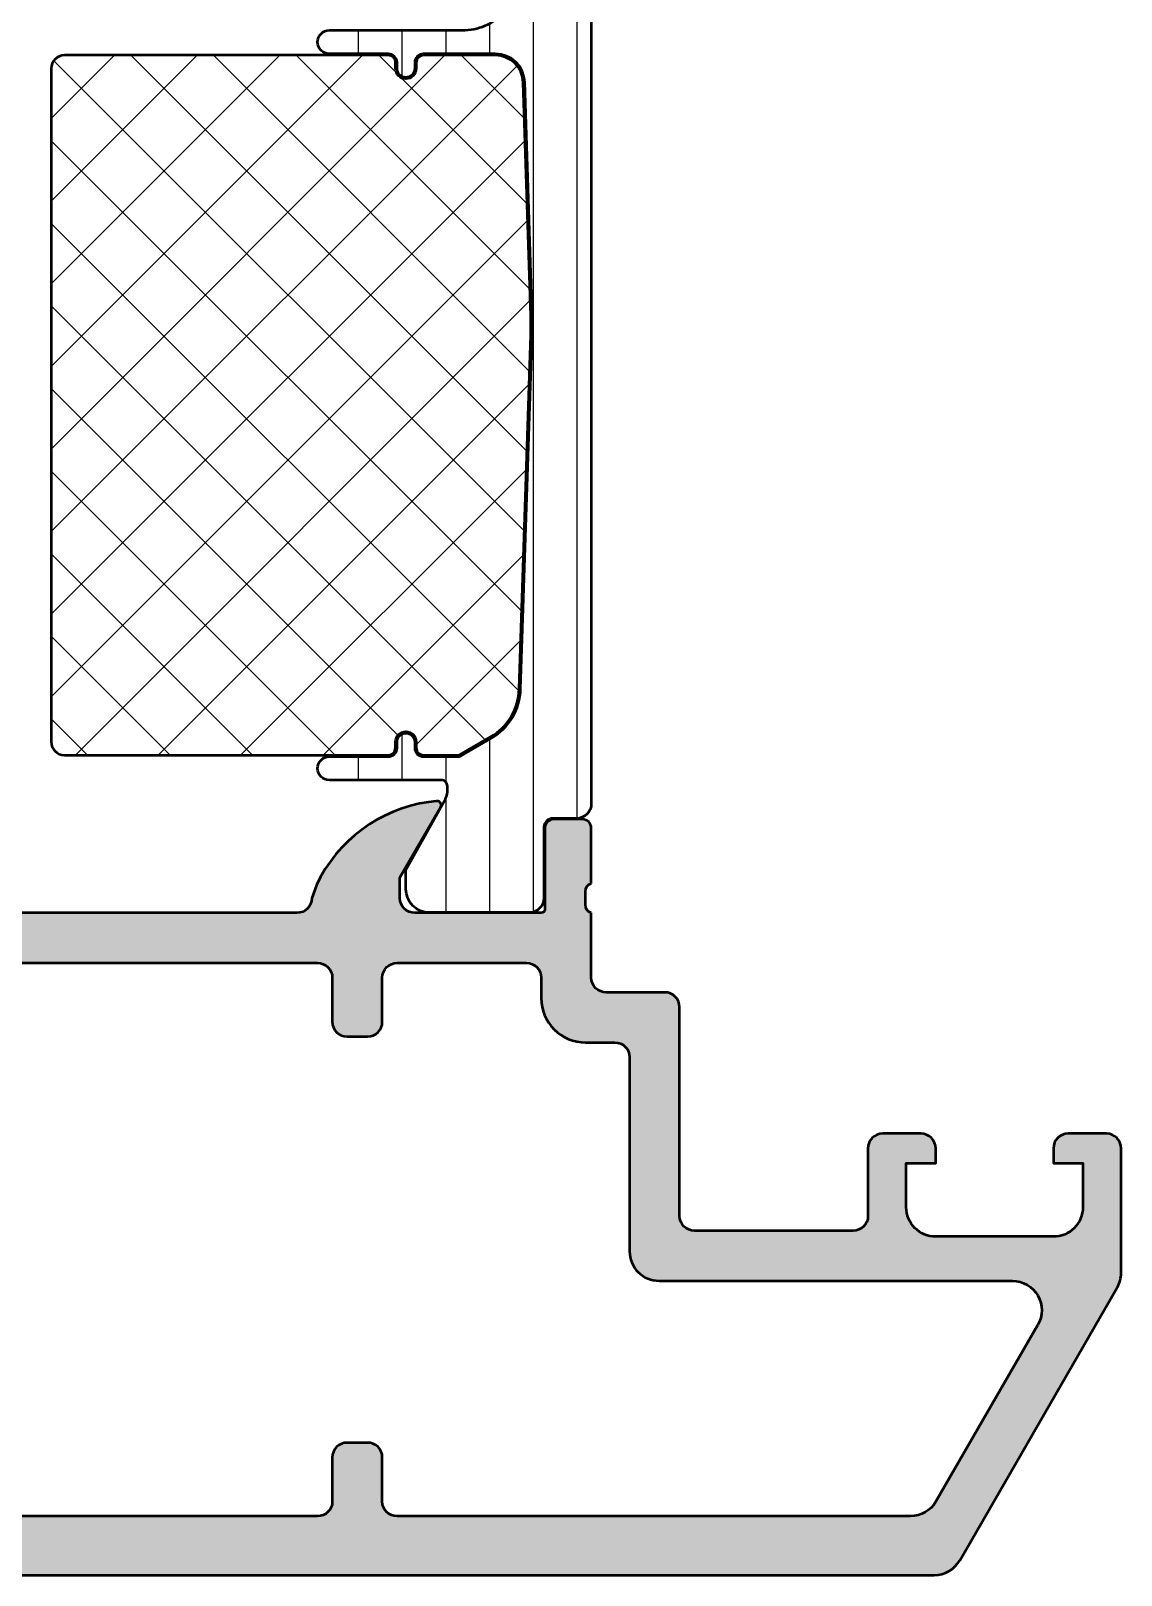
# Model space of a CAD drawing. Extents: x 0 to 69, y 0 to 85.
# Drawn here: x 32 to 69, y 0 to 52.5 of the extents above; entities that cross this region are included whole.
import ezdxf

# ---------------------------------------------------------------- set-up
doc = ezdxf.new("R2010")
doc.units = 0
for name, color, linetype, lineweight in [('0S-Alu contour', 7, 'Continuous', 50), ('0S-Alu hatch', 252, 'Continuous', 25), ('0S-Plastic contour', 254, 'Continuous', 50), ('0S-Plastic hatch', 253, 'Continuous', 25), ('0S-PT contour', 91, 'Continuous', 50), ('0S-PT hatch', 103, 'Continuous', 25)]:
    doc.layers.add(name, color=color, linetype=linetype, lineweight=lineweight)

# ---------------------------------------------------------------- blocks, each defined once
blk = doc.blocks.new('284557__861A5B4D_86E2_41D5_96D0_9F8BF4A70891___F8BD8EBE_13B5_4CE6_9C36_CA249F484F21_')
at = {"layer": '0S-Plastic hatch'}
h = blk.add_hatch(dxfattribs=at)
h.set_pattern_fill('ANSI31', color=256, scale=0.4680000000000001, angle=45, style=0)
h.set_pattern_definition([(90, (0, 0), (-1.4859, 0), [])])
edge = h.paths.add_edge_path()
edge.add_line((51.00000000000005, 58.79002845815955), (50.99999999999998, 26.20999699999966))
edge.add_ellipse((50.50000000000005, 26.20999699999965), major_axis=(-0.4999999999999361, 0), ratio=1, start_angle=89.99999999999591, end_angle=180, ccw=False)
edge.add_line((50.50000000000001, 25.70999699999972), (49.68966866953623, 25.70999699999974))
edge.add_arc((49.68966866953622, 25.40999699999974), 0.3, 89.99999999999864, 180.0079246230968)
edge.add_line((49.3896686724057, 25.40995550677039), (49.39000060076427, 23.01008188446195))
edge.add_ellipse((48.89000060554675, 23.01001272907969), major_axis=(-0.4999999999999886, 0), ratio=1, start_angle=90.0000000000008, end_angle=180.0079246230969, ccw=False)
edge.add_line((48.89000060554676, 22.5100127290797), (45.50000000000006, 22.51001272907965))
edge.add_ellipse((45.50000000000006, 23.3100127290797), major_axis=(-0.800000000000054, 0), ratio=1, start_angle=0, end_angle=89.99999999999898, ccw=False)
edge.add_line((44.70000000000001, 23.3100127290797), (44.69999999999998, 23.96001272907978))
edge.add_line((44.69999999999998, 23.96001272907978), (46.04730985350592, 26.37258356831021))
edge.add_arc((45.60999999949212, 26.61498837867966), 0.5000000005078241, 330.999999999989, 360)
edge.add_line((46.10999999999994, 26.61498837867956), (46.10999999999999, 26.81001272907977))
edge.add_arc((45.91000000000003, 26.81001272907977), 0.1999999999999602, 0, 90.00000000000813)
edge.add_line((45.91000000000001, 27.01001272907973), (42.09999999999999, 27.01001272907968))
edge.add_ellipse((42.09999999999998, 27.41001272907968), major_axis=(-0.4000000000000057, 0), ratio=1, start_angle=-89.99999999999801, end_angle=90.00000000000199, ccw=False)
edge.add_line((42.09999999999999, 27.81001272907969), (44.09999999999999, 27.81001272907972))
edge.add_arc((44.10000000000003, 28.11001272907969), 0.3000000000000043, 269.9999999999919, 360)
edge.add_line((44.40000000000003, 28.1100127290797), (44.40000000000003, 28.31001272907974))
edge.add_ellipse((44.70000000000005, 28.31001272907975), major_axis=(-0.3000000000000114, 0), ratio=1, start_angle=180, end_angle=360, ccw=False)
edge.add_line((45.00000000000006, 28.31001272907974), (45, 28.1100127290797))
edge.add_arc((45.29999999999998, 28.11001272907973), 0.2999999999999829, 180, 270.0000000000054)
edge.add_line((45.30000000000001, 27.81001272907975), (46.46410161520029, 27.81001272907975))
edge.add_arc((46.46410161520027, 28.01001272871122), 0.1999999996314743, 270.0000000000041, 300.0000000000048)
edge.add_line((46.56410161501603, 27.83680764827349), (47.6009040983069, 28.43540571210496))
edge.add_arc((46.60090426373586, 30.16745660626678), 1.99999999227721, 299.9999946553879, 358.2770022894884)
edge.add_line((48.59999999999996, 30.10732170492393), (48.99461942996393, 42.13201509160765))
edge.add_arc((38.99999999999824, 42.46001272908026), 10.00000000000177, 358.1203748410019, 361.879625158993)
edge.add_line((48.99461942996396, 42.78801036655199), (48.73684507864592, 50.722812492827))
edge.add_arc((47.7373831356495, 50.69001272907978), 1.000000000000027, 1.87962515899611, 90.0000000000016)
edge.add_line((47.73738313564948, 51.69001272907981), (45.29999999999995, 51.69001272907975))
edge.add_arc((45.29999999999995, 51.3900127290798), 0.2999999999999545, 90, 180)
edge.add_line((45, 51.3900127290798), (45, 51.19001272907976))
edge.add_ellipse((44.70000000000001, 51.19001272907974), major_axis=(-0.2999999999999829, 0), ratio=1, start_angle=0, end_angle=180, ccw=False)
edge.add_line((44.40000000000003, 51.19001272907974), (44.40000000000003, 51.39001272907974))
edge.add_arc((44.10000000000006, 51.39001272907975), 0.2999999999999687, 0, 89.99999999999729)
edge.add_line((44.10000000000008, 51.69001272907973), (42.09999999999999, 51.69001272907976))
edge.add_ellipse((42.09999999999999, 52.09001272907975), major_axis=(-0.3999999999999772, 0), ratio=1, start_angle=-89.99999999999898, end_angle=90.00000000000102, ccw=False)
edge.add_line((42.09999999999999, 52.49001272907972), (46.61213858770037, 52.49001272907967))
edge.add_arc((46.61213858770037, 54.49001272907965), 1.999999999999992, 270, 361.8796251589957)
edge.add_line((48.61106247369315, 54.55561225657407), (48.59999999999999, 54.89270375323544))
edge.add_arc((46.60090425601655, 54.83256885166039), 2.000000000000035, 1.722997710511408, 60.00000534461239)
edge.add_line((47.60090409444899, 56.56461975251037), (46.61000008078384, 57.1424918255762))
edge.add_ellipse((47.11000000000004, 58.00851727600121), major_axis=(-1.000000000000017, 0), ratio=1, start_angle=0, end_angle=60.000005344614124, ccw=False)
edge.add_line((46.11000000000002, 58.00851727600122), (46.10999999999996, 58.38503707957972))
edge.add_arc((45.60999999987839, 58.38503707957973), 0.5000000001215765, 0, 28.99999999999719)
edge.add_line((46.04730985355443, 58.62744188976182), (44.69999999999996, 61.04001272907985))
edge.add_line((44.69999999999996, 61.04001272907985), (44.69999999999998, 61.69001272907975))
edge.add_ellipse((45.49999999999993, 61.69001272907971), major_axis=(-0.7999999999999475, 0), ratio=1, start_angle=269.99999999999744, end_angle=360, ccw=False)
edge.add_line((45.49999999999997, 62.49001272907966), (48.89000061032921, 62.49001272907969))
edge.add_ellipse((48.89000061032919, 61.99001272907967), major_axis=(-0.5000000000000285, 0), ratio=1, start_angle=179.9920752627074, end_angle=269.99999999999756, ccw=False)
edge.add_line((49.39000060554661, 61.98994357270103), (49.38966867240579, 59.59006995198675))
edge.add_arc((49.68966866953622, 59.59002845815956), 0.2999999999999999, 179.9920752627072, 270)
edge.add_line((49.68966866953622, 59.29002845815957), (50.50000000000006, 59.29002845815957))
edge.add_ellipse((50.50000000000004, 58.79002845815955), major_axis=(-0.5000000000000142, 0), ratio=1, start_angle=180, end_angle=269.9999999999984, ccw=False)
at = {"layer": '0S-Plastic contour', "color": 7}
for points in [[(45.49999999999997, 62.49001272907966), (48.89000061032921, 62.49001272907969)], [(49.39000060554661, 61.98994357270103), (49.38966867240579, 59.59006995198675)], [(46.04730985355443, 58.62744188976182), (44.69999999999996, 61.04001272907985), (44.69999999999998, 61.69001272907975)], [(49.68966866953622, 59.29002845815957), (50.50000000000006, 59.29002845815957)], [(51.00000000000005, 58.79002845815955), (50.99999999999998, 26.20999699999966)], [(46.11000000000002, 58.00851727600122), (46.10999999999996, 58.38503707957972)], [(47.60090409444899, 56.56461975251037), (46.61000008078384, 57.1424918255762)], [(48.61106247369315, 54.55561225657407), (48.59999999999999, 54.89270375323544)], [(42.09999999999999, 52.49001272907972), (46.61213858770037, 52.49001272907967)], [(44.10000000000008, 51.69001272907973), (42.09999999999999, 51.69001272907976)], [(47.73738313564948, 51.69001272907981), (45.29999999999995, 51.69001272907975)], [(44.40000000000003, 51.19001272907974), (44.40000000000003, 51.39001272907974)], [(45, 51.3900127290798), (45, 51.19001272907976)], [(48.99461942996396, 42.78801036655199), (48.73684507864592, 50.722812492827)], [(48.59999999999996, 30.10732170492393), (48.99461942996393, 42.13201509160765)], [(46.56410161501603, 27.83680764827349), (47.6009040983069, 28.43540571210496)], [(42.09999999999999, 27.81001272907969), (44.09999999999999, 27.81001272907972)], [(44.40000000000003, 28.1100127290797), (44.40000000000003, 28.31001272907974)], [(45.00000000000006, 28.31001272907974), (45, 28.1100127290797)], [(45.30000000000001, 27.81001272907975), (46.46410161520029, 27.81001272907975)], [(45.91000000000001, 27.01001272907973), (42.09999999999999, 27.01001272907968)], [(46.10999999999994, 26.61498837867956), (46.10999999999999, 26.81001272907977)], [(44.70000000000001, 23.3100127290797), (44.69999999999998, 23.96001272907978), (46.04730985350592, 26.37258356831021)], [(49.3896686724057, 25.40995550677039), (49.39000060076427, 23.01008188446195)], [(50.50000000000001, 25.70999699999972), (49.68966866953623, 25.70999699999974)], [(48.89000060554676, 22.5100127290797), (45.50000000000006, 22.51001272907965)]]:
    blk.add_lwpolyline(points, dxfattribs=at)
at = {"layer": '0S-Plastic contour', "color": 7, "extrusion": (0, 0, -1)}
for centre, radius, start, end in [((-45.49999999999993, 61.69001272907971), 0.7999999999999475, 0, 90.00000000000254), ((-48.89000061032919, 61.99001272907967), 0.5000000000000285, 90.00000000000244, 180.0079247372927), ((-50.50000000000004, 58.79002845815955), 0.5000000000000142, 90.0000000000016, 180), ((-47.11000000000004, 58.00851727600121), 1.000000000000017, 299.999994655386, 0), ((-42.09999999999999, 52.09001272907975), 0.3999999999999772, 269.999999999999, 89.99999999999898), ((-44.70000000000001, 51.19001272907974), 0.2999999999999829, 180, 0), ((-44.70000000000005, 28.31001272907975), 0.3000000000000114, 0, 180), ((-42.09999999999998, 27.41001272907968), 0.4000000000000057, 269.999999999998, 89.99999999999797), ((-50.50000000000005, 26.20999699999965), 0.4999999999999361, 180, 270.0000000000041), ((-45.50000000000006, 23.3100127290797), 0.800000000000054, 270.000000000001, 0), ((-48.89000060554675, 23.01001272907969), 0.4999999999999886, 179.9920753769031, 269.9999999999992)]:
    blk.add_arc(centre, radius, start, end, dxfattribs=at)
at = {"layer": '0S-Plastic contour', "color": 7}
for centre, radius, start, end in [((49.68966866953622, 59.59002845815956), 0.2999999999999999, 179.9920752627072, 270), ((45.60999999987839, 58.38503707957973), 0.5000000001215765, 0, 28.99999999999719), ((46.60090425601655, 54.83256885166039), 2.000000000000035, 1.722997710511408, 60.00000534461239), ((46.61213858770037, 54.49001272907965), 1.999999999999992, 270, 1.879625158995722), ((44.10000000000006, 51.39001272907975), 0.2999999999999687, 0, 89.99999999999729), ((45.29999999999995, 51.3900127290798), 0.2999999999999545, 90, 180), ((47.7373831356495, 50.69001272907978), 1.000000000000027, 1.87962515899611, 90.0000000000016), ((38.99999999999824, 42.46001272908026), 10.00000000000177, 358.1203748410019, 1.879625158993007), ((46.60090426373586, 30.16745660626678), 1.99999999227721, 299.9999946553879, 358.2770022894884), ((44.10000000000003, 28.11001272907969), 0.3000000000000043, 269.9999999999919, 0), ((45.29999999999998, 28.11001272907973), 0.2999999999999829, 180, 270.0000000000054), ((46.46410161520027, 28.01001272871122), 0.1999999996314743, 270.0000000000041, 300.0000000000048), ((45.91000000000003, 26.81001272907977), 0.1999999999999602, 0, 90.00000000000813), ((45.60999999949212, 26.61498837867966), 0.5000000005078241, 330.999999999989, 0), ((49.68966866953622, 25.40999699999974), 0.3, 89.99999999999864, 180.0079246230968)]:
    blk.add_arc(centre, radius, start, end, dxfattribs=at)
blk = doc.blocks.new('371210__45908ACD_033E_4DC7_AEDE_F79769366445_')
at = {"layer": '0S-PT hatch'}
h = blk.add_hatch(dxfattribs=at)
h.set_pattern_fill('ANSI37', color=256, scale=0.625, angle=90, style=0)
h.set_pattern_definition([(135, (0, 0), (-1.403165018917055, -1.403165018917055), []), (225, (0, 0), (1.403165018917055, -1.403165018917055), [])])
edge = h.paths.add_edge_path()
edge.add_line((32.65000000000005, 51.19001272907974), (32.65000000000002, 28.31001272907973))
edge.add_arc((33.10000000000001, 28.31001272907973), 0.4499999999999851, 180, 270)
edge.add_line((33.10000000000001, 27.86001272907975), (44.10000000000001, 27.86001272907969))
edge.add_arc((44.09999999999998, 28.11001272907969), 0.25, 270.0000000000081, 360)
edge.add_line((44.34999999999997, 28.11001272907961), (44.35000000000006, 28.31001272907986))
edge.add_ellipse((44.70000000000005, 28.31001272907975), major_axis=(-0.3499999999999943, 0), ratio=1, start_angle=180, end_angle=360, ccw=False)
edge.add_line((45.05000000000005, 28.31001272907965), (45.04999999999999, 28.11001272907981))
edge.add_arc((45.3, 28.11001272907974), 0.2499999999999964, 180, 270)
edge.add_line((45.3, 27.86001272907975), (46.4641016152003, 27.86001272907974))
edge.add_arc((46.46410161520029, 28.01001272871113), 0.1499999996313824, 270.0000000000027, 299.9999946536912)
edge.add_line((46.53910160289457, 27.88010891146439), (47.5759041022961, 28.47870698459736))
edge.add_arc((46.60090426373588, 30.16745660626678), 1.949999992277199, 299.9999946536919, 358.2789976253311)
edge.add_line((48.550024647072, 30.10889295589623), (48.94464633281412, 42.13365507979537))
edge.add_arc((38.99974807872432, 42.4600127707125), 9.9502517870966, 358.1204221813703, 361.8796724993654)
edge.add_line((48.94464579349754, 42.78638689547983), (48.68687198149591, 50.72117250464574))
edge.add_arc((47.7373831356495, 50.69001272907978), 0.9500000000000383, 1.879625159364398, 90.00000000000216)
edge.add_line((47.73738313564947, 51.64001272907982), (45.29999999999993, 51.64001272907974))
edge.add_arc((45.29999999999993, 51.39001272907981), 0.249999999999936, 90, 180)
edge.add_line((45.04999999999999, 51.39001272907981), (45.04999999999999, 51.19001272907975))
edge.add_ellipse((44.70000000000001, 51.19001272907975), major_axis=(-0.3499999999999801, 0), ratio=1, start_angle=0, end_angle=180, ccw=False)
edge.add_line((44.35000000000004, 51.19001272907975), (44.35000000000004, 51.39001272907975))
edge.add_arc((44.10000000000008, 51.39001272907976), 0.2499999999999574, 0, 90.0000000000016)
edge.add_line((44.10000000000007, 51.64001272907972), (33.10000000000007, 51.64001272907976))
edge.add_arc((33.10000000000007, 51.19001272907974), 0.4500000000000171, 90, 180)
at = {"layer": '0S-PT contour', "color": 7}
for points in [[(44.10000000000007, 51.64001272907972), (33.10000000000007, 51.64001272907976)], [(47.73738313564947, 51.64001272907982), (45.29999999999993, 51.64001272907974)], [(32.65000000000005, 51.19001272907974), (32.65000000000002, 28.31001272907973)], [(44.35000000000004, 51.19001272907975), (44.35000000000004, 51.39001272907975)], [(45.04999999999999, 51.39001272907981), (45.04999999999999, 51.19001272907975)], [(48.94464579349754, 42.78638689547983), (48.68687198149591, 50.72117250464574)], [(48.550024647072, 30.10889295589623), (48.94464633281412, 42.13365507979537)], [(46.53910160289457, 27.88010891146439), (47.5759041022961, 28.47870698459736)], [(33.10000000000001, 27.86001272907975), (44.10000000000001, 27.86001272907969)], [(44.34999999999997, 28.11001272907961), (44.35000000000006, 28.31001272907986)], [(45.05000000000005, 28.31001272907965), (45.04999999999999, 28.11001272907981)], [(45.3, 27.86001272907975), (46.4641016152003, 27.86001272907974)]]:
    blk.add_lwpolyline(points, dxfattribs=at)
for centre, radius, start, end in [((33.10000000000007, 51.19001272907974), 0.4500000000000171, 90, 180), ((44.10000000000008, 51.39001272907976), 0.2499999999999574, 0, 90.0000000000016), ((45.29999999999993, 51.39001272907981), 0.249999999999936, 90, 180), ((47.7373831356495, 50.69001272907978), 0.9500000000000383, 1.879625159364398, 90.00000000000216), ((38.99974807872432, 42.4600127707125), 9.9502517870966, 358.1204221813703, 1.879672499365401), ((46.60090426373588, 30.16745660626678), 1.949999992277199, 299.9999946536919, 358.2789976253311), ((33.10000000000001, 28.31001272907973), 0.4499999999999851, 180, 270), ((44.09999999999998, 28.11001272907969), 0.25, 270.0000000000081, 0), ((45.3, 28.11001272907974), 0.2499999999999964, 180, 270), ((46.46410161520029, 28.01001272871113), 0.1499999996313824, 270.0000000000027, 299.9999946536912)]:
    blk.add_arc(centre, radius, start, end, dxfattribs=at)
at = {"layer": '0S-PT contour', "color": 7, "extrusion": (0, 0, -1)}
for centre, radius, start, end in [((-44.70000000000001, 51.19001272907975), 0.3499999999999801, 180, 0), ((-44.70000000000005, 28.31001272907975), 0.3499999999999943, 0, 180)]:
    blk.add_arc(centre, radius, start, end, dxfattribs=at)
blk = doc.blocks.new('398300__4C3A2781_FCF4_497C_8B1B_8A75081632DB_')
at = {"layer": '0S-Alu hatch'}
h = blk.add_hatch(color=256, dxfattribs=at)
edge = h.paths.add_edge_path()
edge.add_line((0.1999702453614987, 22.49999999999995), (0.1999702453611008, 11.10002365112257))
edge.add_arc((0.7000122070308247, 11.10002365112265), 0.500041961669723, 180, 270.0000000000227)
edge.add_line((0.7000122070310227, 10.59998168945293), (6.000017144357573, 10.59998168945299))
edge.add_ellipse((6.00002276570998, 9.600021599520653), major_axis=(-0.9999600899481356, 0), ratio=1, start_angle=179.9996779066076, end_angle=270.0003220926228, ccw=False)
edge.add_line((6.999982855642315, 9.60001597816839), (7.000017144357684, 2.799992370605508))
edge.add_ellipse((5.999997319788009, 2.800019824750012), major_axis=(-1.000019824946532, 0), ratio=1, start_angle=90.00113584165513, end_angle=179.9984270247563, ccw=False)
edge.add_line((6.000017144357684, 1.799999999999982), (2.700012207031192, 1.800000000000011))
edge.add_ellipse((2.699981135668842, 2.799968928637602), major_axis=(-0.9999689291203209, 0), ratio=1, start_angle=-0.001780313160793412, end_angle=90.00178031324259, ccw=False)
edge.add_line((1.70001220703125, 2.800000000000011), (1.700012207031022, 4.500000000000057))
edge.add_line((1.700012207031022, 4.500000000000057), (1.100006103515568, 4.500000000000057))
edge.add_line((1.100006103515568, 4.500000000000057), (0, 3.399993896484603))
edge.add_line((0, 3.399993896484603), (0, 0))
edge.add_line((0, 0), (62.64898681640605, 8.53e-14))
edge.add_arc((62.64724314394209, 1.003395307265588), 1.003396822317119, 270.099566912212, 329.9020425270514)
edge.add_line((63.51535126860962, 0.5002119739542402), (68.86598624847531, 9.768720286931538))
edge.add_arc((67.99993896484384, 10.26868238800907), 0.9999999999996589, 330.002507340842, 360)
edge.add_line((68.9999389648435, 10.2686823880095), (68.9999389648435, 14.50000000000022))
edge.add_arc((68.49995304074046, 14.50001407790407), 0.4999859243012236, 359.9983867455008, 449.9946187137111)
edge.add_line((68.50000000000026, 15.00000000000006), (67.19995117187491, 15.00000000000005))
edge.add_arc((67.1999880706639, 14.49996310121111), 0.500036900150369, 90.00422797773452, 179.9957720223886)
edge.add_line((66.69995117187496, 14.50000000000027), (66.69995117187497, 14.00000000000005))
edge.add_line((66.69995117187497, 14.00000000000005), (67.69995117187497, 14.00000000000005))
edge.add_line((67.69995117187497, 14.00000000000005), (67.69995117187474, 12.49999999999987))
edge.add_ellipse((66.70002533543206, 12.49992583644274), major_axis=(-0.9999258391930055, 0), ratio=1, start_angle=89.9957504260401, end_angle=180.0042495739118, ccw=False)
edge.add_line((66.69995117187516, 11.50000000000005), (62.69998168945315, 11.50000000000005))
edge.add_ellipse((62.69997606790801, 12.49999437845491), major_axis=(-0.999994378470655, 0), ratio=1, start_angle=-0.0003220922610012167, end_angle=90.00032209262167, ccw=False)
edge.add_line((61.69998168945316, 12.50000000000005), (61.69998168945316, 14.00000000000005))
edge.add_line((61.69998168945316, 14.00000000000005), (62.69998168945315, 14.00000000000005))
edge.add_line((62.69998168945315, 14.00000000000005), (62.69998168945315, 14.50000000000006))
edge.add_arc((62.1999920095636, 14.50001032011056), 0.4999896799960625, 359.9988173780283, 450.0011826219679)
edge.add_line((62.19998168945304, 15.00000000000011), (60.89996337890602, 15.00000000000006))
edge.add_arc((60.89999305887721, 14.49997032002903), 0.5000296808518768, 90.00340087229034, 179.9965991277354)
edge.add_line((60.39996337890618, 14.50000000000017), (60.3999633789062, 12.1999998092653))
edge.add_ellipse((59.89994932998146, 12.20001385818993), major_axis=(-0.5000140491221068, 0), ratio=1, start_angle=90.00160984294769, end_angle=179.9983901568687, ccw=False)
edge.add_line((59.89996337890613, 11.69999980926519), (54.5, 11.69999980926519))
edge.add_ellipse((54.49997693661772, 12.19997674588291), major_axis=(-0.499976937149661, 0), ratio=1, start_angle=-0.0026429908801901547, end_angle=90.00264299084262, ccw=False)
edge.add_line((54, 12.1999998092653), (53.99995422363236, 19.30000000000012))
edge.add_arc((53.49996948218862, 19.30001525832363), 0.4999847416765526, 359.9982514715724, 450.0000000005569)
edge.add_line((53.49996948218376, 19.80000000000018), (51.49996185302211, 19.80000000000001))
edge.add_ellipse((51.49994659493654, 20.29998474173506), major_axis=(-0.499984741967868, 0), ratio=1, start_angle=0.0008742896432067937, end_angle=90.0017485011706, ccw=False)
edge.add_line((50.99996185302689, 20.29997711235069), (50.99992752301108, 22.49999999999973))
edge.add_ellipse((51.07876396955412, 22.76752059199285), major_axis=(-0.278895056327431, 0), ratio=1, start_angle=-1.16458937409692, end_angle=73.58012358050757, ccw=False)
edge.add_line((50.79992652301108, 22.77318899999122), (50.79992652301108, 23.22678299999123))
edge.add_ellipse((51.07879461865424, 23.2324436594683), major_axis=(-0.2789255417371366, 0), ratio=1, start_angle=-73.575405444647, end_angle=1.1628700728896888, ccw=False)
edge.add_line((50.99992752301108, 23.49998699999123), (50.99992752301108, 25.37999799999973))
edge.add_arc((50.69992752301107, 25.37999799999974), 0.3000000000000043, 0, 89.99999999999864)
edge.add_line((50.69992752301108, 25.67999799999975), (49.71995320396828, 25.67999799999974))
edge.add_arc((49.71995320396828, 25.37999799999973), 0.3000000000000043, 90, 180)
edge.add_line((49.41995320396828, 25.37999799999973), (49.41995320396829, 22.61999999999975))
edge.add_ellipse((49.29995320396828, 22.61999999999976), major_axis=(-0.1200000000000116, 0), ratio=1, start_angle=90.00000000001017, end_angle=180, ccw=False)
edge.add_line((49.29995320396829, 22.49999999999975), (44.99993515240567, 22.50000000000011))
edge.add_ellipse((44.99992483229492, 22.99998967988937), major_axis=(-0.4999896799957605, 0), ratio=1, start_angle=-0.0011826219716795094, end_angle=90.00118262198919, ccw=False)
edge.add_line((44.49993515240566, 22.9999999999996), (44.49993515240543, 23.69999694824316))
edge.add_line((44.49993515240543, 23.69999694824316), (45.88817978131186, 26.10452270507796))
edge.add_arc((45.76121506825017, 26.16120419576161), 0.1390425465422557, 335.9423438027896, 446.6072913620088)
edge.add_line((45.76944351422219, 26.30000305175776), (45.72911453472714, 26.29452514648405))
edge.add_line((45.72911453472714, 26.29452514648405), (45.46851730572563, 26.26844787597656))
edge.add_arc((46.1889728251756, 21.32077348803884), 4.999853798318588, 98.28489453358927, 154.8580559001039)
edge.add_line((41.66281509625362, 23.44502258300879), (41.49991533273305, 22.99994584844728))
edge.add_ellipse((40.99990082508749, 23.0000145102649), major_axis=(-0.500014512359868, 0), ratio=1, start_angle=90.00524486563597, end_angle=179.9921321636179, ccw=False)
edge.add_line((40.99994659650298, 22.5), (10.19995117186948, 22.50000000000006))
edge.add_ellipse((10.19999694328469, 23.00001451026423), major_axis=(-0.5000145123591341, 0), ratio=1, start_angle=0.007867836382104088, end_angle=89.99475513439631, ccw=False)
edge.add_line((9.699982435639868, 22.99994584844652), (9.537082672119087, 23.44502258300786))
edge.add_arc((5.010924943195345, 21.32077348803708), 4.999853798320538, 25.14194409989618, 81.71510546641092)
edge.add_line((5.731380462645573, 26.26844787597673), (5.470783233642563, 26.29452514648438))
edge.add_line((5.470783233642563, 26.29452514648438), (5.430454254149939, 26.30000305175787))
edge.add_arc((5.438682700121922, 26.16120419576176), 0.1390425465422096, 93.39270863797876, 204.0576561971927)
edge.add_line((5.311717987060263, 26.10452270507818), (6.699962615966511, 23.69999694824224))
edge.add_line((6.699962615966511, 23.69999694824224), (6.699962615966114, 22.99999999999983))
edge.add_ellipse((6.199972936077101, 22.99998967988907), major_axis=(-0.4999896799955198, 0), ratio=1, start_angle=89.99881737808079, end_angle=180.0011826222799, ccw=False)
edge.add_line((6.199962615966965, 22.50000000000006), (1.899944564404282, 22.49999999999995))
edge.add_ellipse((1.899944564404284, 22.61999999999995), major_axis=(-0.1199999999999974, 0), ratio=1, start_angle=0, end_angle=89.99999999999949, ccw=False)
edge.add_line((1.779944564404285, 22.61999999999995), (1.779944564404285, 25.37999799999994))
edge.add_arc((1.479944564404281, 25.37999799999994), 0.3000000000000043, 0, 90.00000000000067)
edge.add_line((1.479944564404277, 25.67999799999994), (0.4999702453614981, 25.67999799999994))
edge.add_arc((0.4999702453615022, 25.37999799999994), 0.3000000000000036, 90.00000000000081, 180)
edge.add_line((0.1999702453614986, 25.37999799999994), (0.1999702453614986, 23.49998699999142))
edge.add_ellipse((0.1211031497183268, 23.23244365946848), major_axis=(-0.2789255417371554, 0), ratio=1, start_angle=178.8371299271139, end_angle=253.5754054446448, ccw=False)
edge.add_line((0.3999712453614989, 23.22678299999142), (0.3999712453614989, 22.77318899999143))
edge.add_ellipse((0.1211337988184583, 22.76752059199306), major_axis=(-0.2788950563274277, 0), ratio=1, start_angle=106.4198764194918, end_angle=181.1645893740976, ccw=False)
edge = h.paths.add_edge_path()
edge.add_ellipse((2.399999999999714, 20.2999969482423), major_axis=(-0.4999999999999645, 0), ratio=1, start_angle=269.9999999999959, end_angle=360, ccw=False)
edge.add_line((2.399999999999749, 20.79999694824227), (41.69995880126933, 20.79999694824221))
edge.add_ellipse((41.69996244062573, 20.30000058759845), major_axis=(-0.4999963606570083, 0), ratio=1, start_angle=179.9995829571355, end_angle=270.00041704256006, ccw=False)
edge.add_line((42.1999588012695, 20.29999694824181), (42.1999588012695, 18.7999969482525))
edge.add_arc((42.69997406151365, 18.80001220586705), 0.5000152604769342, 180.0017483404038, 269.9938803366829)
edge.add_line((42.69992065574681, 18.29999694824221), (43.39995880126403, 18.29999694824226))
edge.add_arc((43.39998932117584, 18.79996643211927), 0.4999694848085277, 269.996502462266, 360.0078688581631)
edge.add_line((43.89995880126926, 18.80003509666983), (43.8999588012692, 20.29999694823164))
edge.add_ellipse((44.39995880154034, 20.29999694824228), major_axis=(-0.5000000002711359, 0), ratio=1, start_angle=269.9982514721911, end_angle=360, ccw=False)
edge.add_line((44.39997406032401, 20.79999694828058), (48.7999588012641, 20.79999694771835))
edge.add_ellipse((48.79998168980189, 20.30001983584351), major_axis=(-0.4999771123987458, 0), ratio=1, start_angle=179.9965027830656, end_angle=270.00262295329657, ccw=False)
edge.add_line((49.29995880126927, 20.29998931826532), (49.29995880126904, 19.59999694821104))
edge.add_arc((50.79995117218517, 19.59998931869275), 1.499992370935536, 179.9997085728981, 270.0014571138407)
edge.add_line((50.7999893191423, 18.09999694824228), (51.79996219046779, 18.09996304042585))
edge.add_ellipse((51.7999774496241, 17.59998168901351), major_axis=(-0.4999813516451902, 0), ratio=1, start_angle=179.9965028364244, end_angle=270.0017486357292, ccw=False)
edge.add_line((52.29995880033794, 17.59995117164237), (52.30001220703122, 10.9999967575076))
edge.add_arc((53.299496535649, 10.99948111010288), 0.9994844616324956, 179.9704403395422, 270.0295596604423)
edge.add_line((53.30001218305347, 9.999996781485095), (65.30459711213271, 9.999999659914298))
edge.add_ellipse((65.30459735191019, 8.999999659914305), major_axis=(-1.000000000000022, 0), ratio=1, start_angle=150.0025073408125, end_angle=270.0000137382375, ccw=False)
edge.add_line((66.1706446355417, 8.50003755883614), (62.70689329870904, 2.500037898921845))
edge.add_ellipse((61.84084601507753, 3.000000000000015), major_axis=(-1.000000000000015, 0), ratio=1, start_angle=89.9999999999992, end_angle=150.0025073408117, ccw=False)
edge.add_line((61.84084601507752, 2), (44.3999816894528, 2.000000000000056))
edge.add_ellipse((44.39996880787682, 2.499987118423796), major_axis=(-0.4999871185896786, 0), ratio=1, start_angle=-0.0014761580922026951, end_angle=90.001476157904, ccw=False)
edge.add_line((43.89998168945308, 2.500000000000056), (43.89998168945308, 4.000000000000056))
edge.add_arc((43.39999712610975, 4.000015436656724), 0.4999845635816302, 359.9982310347787, 450.0017689651636)
edge.add_line((43.39998168945311, 4.500000000000056), (42.69998168945287, 4.500000000000085))
edge.add_arc((42.69996625279635, 4.000015436656852), 0.4999845635815307, 89.99823103485097, 180.0017689652214)
edge.add_line((42.19998168945312, 4.000000000000056), (42.19998168945292, 2.499999999999715))
edge.add_ellipse((41.6999789478941, 2.499995112180785), major_axis=(-0.5000027415827195, 0), ratio=1, start_angle=90.00031415777153, end_angle=180.0005601002396, ccw=False)
edge.add_line((41.69998168945286, 1.999992370605582), (9.200007267642206, 2.000000000000056))
edge.add_ellipse((9.20003140831816, 2.500043214118598), major_axis=(-0.5000432147012633, 0), ratio=1, start_angle=0.0027660786490741884, end_angle=89.99723392137588, ccw=False)
edge.add_line((8.69998819419962, 2.500019073442899), (8.700007267642064, 10.79998168945309))
edge.add_arc((7.200007267642135, 10.79998168945302), 1.499999999999928, 0, 90.00000000000273)
edge.add_line((7.200007267642064, 12.29998168945295), (2.399999999999749, 12.29998168945298))
edge.add_ellipse((2.399999999999806, 12.79998168945303), major_axis=(-0.500000000000057, 0), ratio=1, start_angle=0, end_angle=89.99999999999352, ccw=False)
edge.add_line((1.899999999999749, 12.79998168945309), (1.899999999999749, 20.2999969482423))
at = {"layer": '0S-Alu contour', "color": 7}
for points in [[(5.731380462645573, 26.26844787597673), (5.470783233642563, 26.29452514648438), (5.430454254149939, 26.30000305175787)], [(45.76944351422219, 26.30000305175776), (45.72911453472714, 26.29452514648405), (45.46851730572563, 26.26844787597656)], [(5.311717987060263, 26.10452270507818), (6.699962615966511, 23.69999694824224), (6.699962615966114, 22.99999999999983)], [(44.49993515240566, 22.9999999999996), (44.49993515240543, 23.69999694824316), (45.88817978131186, 26.10452270507796)], [(0.1999702453614986, 25.37999799999994), (0.1999702453614986, 23.49998699999142)], [(1.479944564404277, 25.67999799999994), (0.499970245361498, 25.67999799999994)], [(1.779944564404285, 22.61999999999995), (1.779944564404285, 25.37999799999994)], [(49.41995320396828, 25.37999799999973), (49.41995320396829, 22.61999999999975)], [(50.69992752301108, 25.67999799999975), (49.71995320396828, 25.67999799999974)], [(50.99992752301108, 23.49998699999123), (50.99992752301108, 25.37999799999973)], [(0.3999712453614989, 23.22678299999142), (0.3999712453614989, 22.77318899999143)], [(9.699982435639868, 22.99994584844652), (9.537082672119087, 23.44502258300786)], [(41.66281509625362, 23.44502258300879), (41.49991533273305, 22.99994584844728)], [(50.79992652301108, 22.77318899999122), (50.79992652301108, 23.22678299999123)], [(0.1999702453614987, 22.49999999999995), (0.1999702453611008, 11.10002365112257)], [(6.199962615966965, 22.50000000000006), (1.899944564404283, 22.49999999999995)], [(40.99994659650298, 22.5), (10.19995117186948, 22.50000000000006)], [(49.29995320396829, 22.49999999999975), (44.99993515240567, 22.50000000000011)], [(50.99996185302689, 20.29997711235069), (50.99992752301108, 22.49999999999973)], [(2.399999999999749, 20.79999694824227), (41.69995880126933, 20.79999694824221)], [(44.39997406032401, 20.79999694828058), (48.7999588012641, 20.79999694771835)], [(1.899999999999749, 12.79998168945309), (1.899999999999749, 20.2999969482423)], [(42.1999588012695, 20.29999694824181), (42.1999588012695, 18.7999969482525)], [(43.89995880126926, 18.80003509666983), (43.8999588012692, 20.29999694823164)], [(49.29995880126927, 20.29998931826532), (49.29995880126904, 19.59999694821104)], [(53.49996948218376, 19.80000000000018), (51.49996185302211, 19.80000000000001)], [(54, 12.1999998092653), (53.99995422363236, 19.30000000000012)], [(42.69992065574681, 18.29999694824221), (43.39995880126403, 18.29999694824226)], [(50.7999893191423, 18.09999694824228), (51.79996219046779, 18.09996304042585)], [(52.29995880033794, 17.59995117164237), (52.30001220703122, 10.9999967575076)], [(62.19998168945304, 15.00000000000011), (60.89996337890602, 15.00000000000006)], [(68.50000000000026, 15.00000000000006), (67.19995117187491, 15.00000000000005)], [(60.39996337890618, 14.50000000000017), (60.3999633789062, 12.1999998092653)], [(61.69998168945316, 12.50000000000005), (61.69998168945316, 14.00000000000005), (62.69998168945315, 14.00000000000005), (62.69998168945315, 14.50000000000006)], [(66.69995117187496, 14.50000000000027), (66.69995117187497, 14.00000000000005), (67.69995117187497, 14.00000000000005), (67.69995117187474, 12.49999999999987)], [(68.9999389648435, 10.2686823880095), (68.9999389648435, 14.50000000000022)], [(7.200007267642064, 12.29998168945295), (2.399999999999749, 12.29998168945298)], [(59.89996337890613, 11.69999980926519), (54.5, 11.69999980926519)], [(66.69995117187516, 11.50000000000005), (62.69998168945315, 11.50000000000005)], [(0.7000122070310227, 10.59998168945293), (6.000017144357573, 10.59998168945299)], [(8.69998819419962, 2.500019073442899), (8.700007267642064, 10.79998168945309)], [(53.30001218305347, 9.999996781485095), (65.30459711213271, 9.999999659914298)], [(6.999982855642315, 9.60001597816839), (7.000017144357684, 2.799992370605508)], [(63.51535126860962, 0.5002119739542402), (68.86598624847531, 9.768720286931538)], [(66.1706446355417, 8.50003755883614), (62.70689329870904, 2.500037898921845)], [(1.70001220703125, 2.800000000000011), (1.700012207031022, 4.500000000000057), (1.100006103515568, 4.500000000000057), (0, 3.399993896484603), (0, 0), (62.64898681640605, 8.53e-14)], [(43.39998168945311, 4.500000000000056), (42.69998168945287, 4.500000000000085)], [(42.19998168945312, 4.000000000000056), (42.19998168945292, 2.499999999999715)], [(43.89998168945308, 2.500000000000056), (43.89998168945308, 4.000000000000056)], [(6.000017144357684, 1.799999999999982), (2.700012207031192, 1.800000000000011)], [(41.69998168945286, 1.999992370605582), (9.200007267642206, 2.000000000000056)], [(61.84084601507752, 2), (44.3999816894528, 2.000000000000056)]]:
    blk.add_lwpolyline(points, dxfattribs=at)
for centre, radius, start, end in [((5.438682700121922, 26.16120419576176), 0.1390425465422096, 93.39270863797876, 204.0576561971927), ((5.010924943195345, 21.32077348803708), 4.999853798320538, 25.14194409989618, 81.71510546641092), ((46.1889728251756, 21.32077348803884), 4.999853798318588, 98.28489453358927, 154.8580559001039), ((45.76121506825017, 26.16120419576161), 0.1390425465422557, 335.9423438027896, 86.60729136200887), ((0.4999702453615022, 25.37999799999994), 0.3000000000000036, 90.00000000000081, 180), ((1.479944564404281, 25.37999799999994), 0.3000000000000043, 0, 90.00000000000067), ((49.71995320396828, 25.37999799999973), 0.3000000000000043, 90, 180), ((50.69992752301107, 25.37999799999974), 0.3000000000000043, 0, 89.99999999999864), ((50.79995117218517, 19.59998931869275), 1.499992370935536, 179.9997085728981, 270.0014571138407), ((53.49996948218862, 19.30001525832363), 0.4999847416765526, 359.9982514715724, 90.00000000055695), ((42.69997406151365, 18.80001220586705), 0.5000152604769342, 180.0017483404038, 269.9938803366829), ((43.39998932117584, 18.79996643211927), 0.4999694848085277, 269.996502462266, 0.0078688581630597), ((60.89999305887721, 14.49997032002903), 0.5000296808518768, 90.00340087229034, 179.9965991277354), ((62.1999920095636, 14.50001032011056), 0.4999896799960625, 359.9988173780283, 90.00118262196798), ((67.1999880706639, 14.49996310121111), 0.500036900150369, 90.00422797773452, 179.9957720223886), ((68.49995304074046, 14.50001407790407), 0.4999859243012236, 359.9983867455008, 89.9946187137112), ((7.200007267642135, 10.79998168945302), 1.499999999999928, 0, 90.00000000000273), ((0.7000122070308247, 11.10002365112265), 0.500041961669723, 180, 270.0000000000227), ((53.299496535649, 10.99948111010288), 0.9994844616324956, 179.9704403395422, 270.0295596604423), ((67.99993896484384, 10.26868238800907), 0.9999999999996589, 330.002507340842, 0), ((42.69996625279635, 4.000015436656852), 0.4999845635815307, 89.99823103485097, 180.0017689652214), ((43.39999712610975, 4.000015436656724), 0.4999845635816302, 359.9982310347787, 90.0017689651637), ((62.64724314394209, 1.003395307265588), 1.003396822317119, 270.099566912212, 329.9020425270514)]:
    blk.add_arc(centre, radius, start, end, dxfattribs=at)
at = {"layer": '0S-Alu contour', "color": 7, "extrusion": (0, 0, -1)}
for centre, radius, start, end in [((-0.1211031497183268, 23.23244365946848), 0.2789255417371554, 106.4245945553552, 181.1628700728862), ((-51.07879461865424, 23.2324436594683), 0.2789255417371366, 358.8371299271103, 73.5754054446471), ((-0.1211337988184583, 22.76752059199306), 0.2788950563274277, 178.8354106259024, 253.5801235805082), ((-1.899944564404284, 22.61999999999995), 0.1199999999999974, 270.0000000000005, 0), ((-6.199972936077101, 22.99998967988907), 0.4999896799955198, 179.9988173777201, 270.0011826219192), ((-10.19999694328469, 23.00001451026423), 0.5000145123591341, 270.0052448656038, 359.9921321636179), ((-40.99990082508749, 23.0000145102649), 0.500014512359868, 180.0078678363821, 269.994755134364), ((-44.99992483229492, 22.99998967988937), 0.4999896799957605, 269.9988173780108, 0.0011826219716948), ((-49.29995320396828, 22.61999999999976), 0.1200000000000116, 180, 269.9999999999898), ((-51.07876396955412, 22.76752059199285), 0.278895056327431, 286.4198764194924, 1.164589374096924), ((-2.399999999999714, 20.2999969482423), 0.4999999999999645, 0, 90.00000000000406), ((-41.69996244062573, 20.30000058759845), 0.4999963606570083, 89.99958295743993, 180.0004170428646), ((-44.39995880154034, 20.29999694824228), 0.5000000002711359, 0, 90.00174852780887), ((-48.79998168980189, 20.30001983584351), 0.4999771123987458, 89.99737704670343, 180.0034972169344), ((-51.49994659493654, 20.29998474173506), 0.499984741967868, 269.9982514988294, 359.9991257103568), ((-51.7999774496241, 17.59998168901351), 0.4999813516451903, 89.99825136427079, 180.0034971635756), ((-2.399999999999806, 12.79998168945303), 0.500000000000057, 270.0000000000065, 0), ((-54.49997693661772, 12.19997674588291), 0.499976937149661, 269.9973570091574, 0.002642990880182), ((-59.89994932998146, 12.20001385818993), 0.5000140491221068, 180.0016098431314, 269.9983901570523), ((-62.69997606790801, 12.49999437845491), 0.999994378470655, 269.9996779073783, 0.0003220922609314), ((-66.70002533543206, 12.49992583644274), 0.9999258391930055, 179.9957504260882, 270.0042495739599), ((-6.00002276570998, 9.600021599520653), 0.9999600899481356, 89.9996779073772, 180.0003220933925), ((-65.30459735191019, 8.999999659914305), 1.000000000000022, 89.9999862617625, 209.9974926591876), ((-2.699981135668842, 2.799968928637602), 0.9999689291203209, 269.9982196867574, 0.001780313160827), ((-5.999997319788009, 2.800019824750012), 1.000019824946532, 180.0015729752437, 269.9988641583449), ((-9.20003140831816, 2.500043214118598), 0.5000432147012633, 270.0027660786241, 359.9972339213509), ((-41.6999789478941, 2.499995112180785), 0.5000027415827195, 179.9994398997604, 269.9996858422285), ((-44.39996880787682, 2.499987118423796), 0.4999871185896786, 269.998523842096, 0.0014761580921441), ((-61.84084601507753, 3.000000000000015), 1.000000000000015, 209.9974926591883, 270.0000000000008)]:
    blk.add_arc(centre, radius, start, end, dxfattribs=at)
blk = doc.blocks.new('371210__12BC2BA9_536D_4D53_A7D0_74CE39F6D323_')
at = {"layer": '0S-Alu contour', "color": 7}
blk.add_blockref('398300__4C3A2781_FCF4_497C_8B1B_8A75081632DB_', (0, 0), dxfattribs=at)
at = {"layer": '0S-Plastic contour', "color": 7}
blk.add_blockref('284557__861A5B4D_86E2_41D5_96D0_9F8BF4A70891___F8BD8EBE_13B5_4CE6_9C36_CA249F484F21_', (0, 0), dxfattribs=at)
at = {"layer": '0S-PT contour', "color": 7}
blk.add_blockref('371210__45908ACD_033E_4DC7_AEDE_F79769366445_', (0, 0), dxfattribs=at)

msp = doc.modelspace()

# ---------------------------------------------------------------- block references
at = {"layer": '0S-Alu contour', "color": 7}
msp.add_blockref('371210__12BC2BA9_536D_4D53_A7D0_74CE39F6D323_', (0, 0), dxfattribs=at)

doc.saveas('drawing.dxf')
